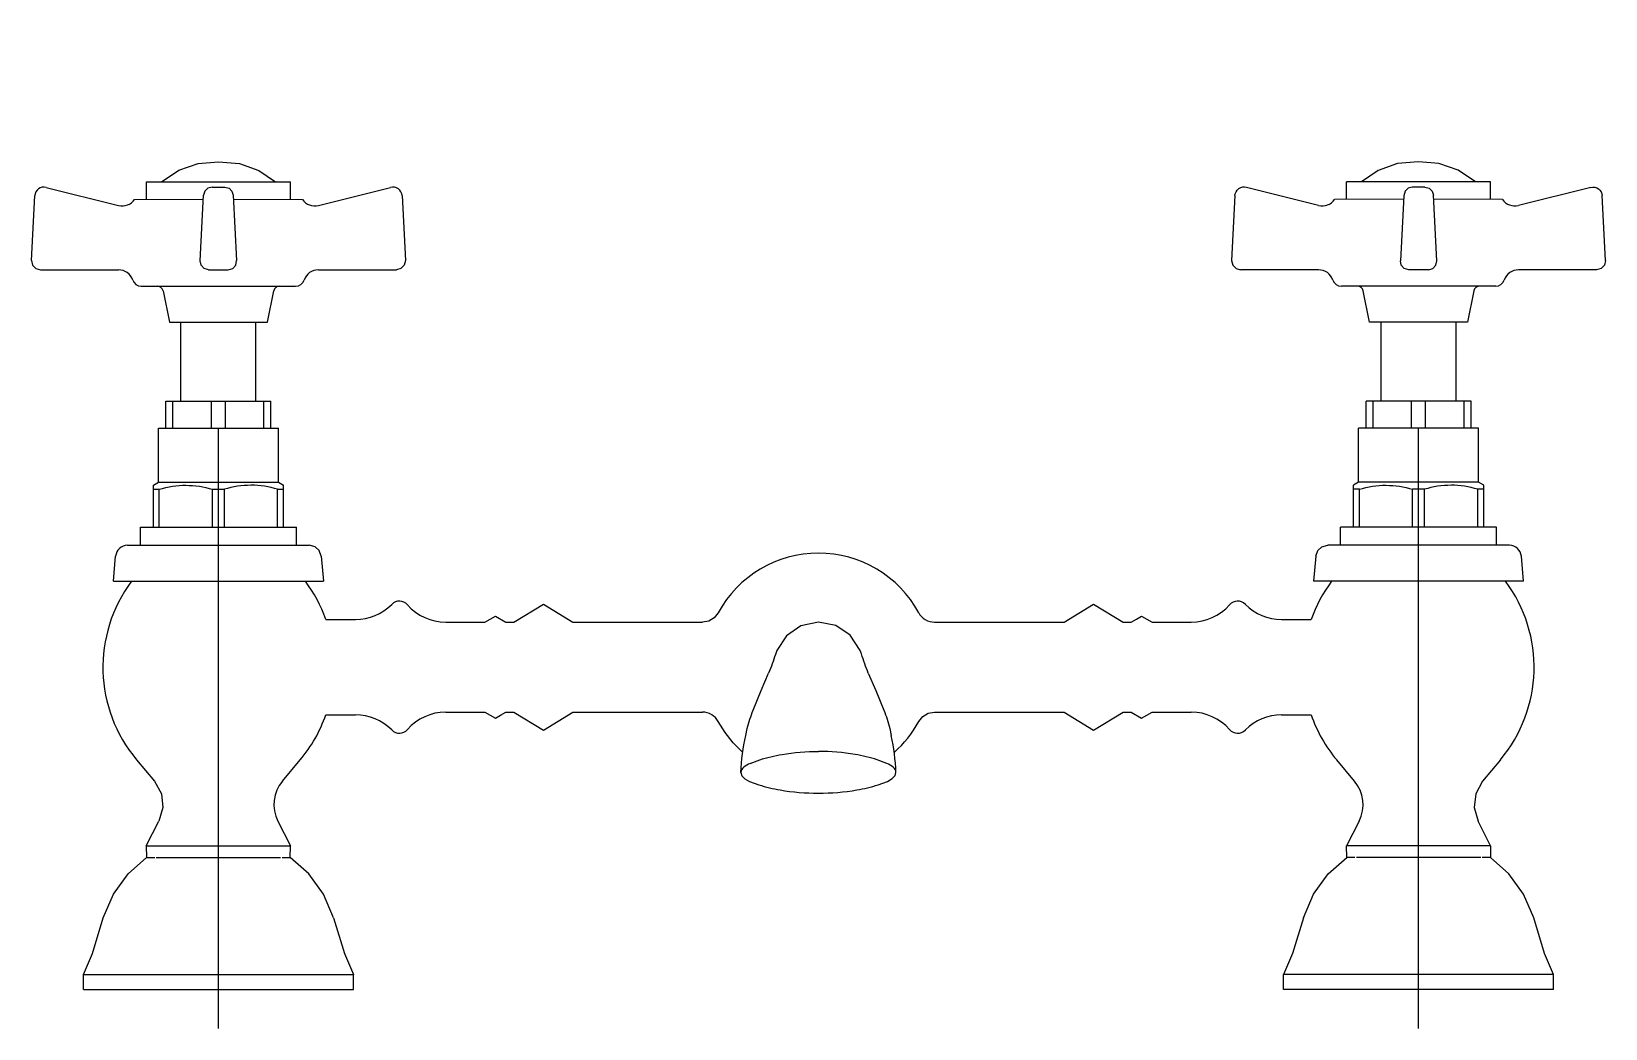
# Model space of a CAD drawing. Extents: x -538.618 to -538.356, y 0.789 to 0.955.
import ezdxf

# ---------------------------------------------------------------- set-up
doc = ezdxf.new("R2010")
doc.units = 0
doc.header["$LTSCALE"] = 0.2
doc.header["$MEASUREMENT"] = 0
doc.linetypes.add('AXES', pattern=[0.54, 0.3, -0.08, 0.08, -0.08])
doc.linetypes.add('CONTINU', pattern=[0])
doc.layers.get('0').update_dxf_attribs({"linetype": 'CONTINUOUS'})
doc.layers.add('DECA_EIXOS', color=5, linetype='AXES')

msp = doc.modelspace()

# ---------------------------------------------------------------- linework, layer by layer
at = {"linetype": 'CONTINU'}
for points in [[(-538.59623, 0.93004), (-538.5933, 0.93198), (-538.59007, 0.93309), (-538.58671, 0.93335)], [(-538.58671, 0.93335), (-538.58321, 0.93306), (-538.57999, 0.93192), (-538.5772, 0.93004)], [(-538.38671, 0.93335), (-538.39021, 0.93306), (-538.39343, 0.93192), (-538.39623, 0.93004)], [(-538.3772, 0.93004), (-538.38012, 0.93198), (-538.38335, 0.93309), (-538.38671, 0.93335)], [(-538.61545, 0.92909), (-538.60338, 0.92608)], [(-538.59871, 0.93004), (-538.57471, 0.93004)], [(-538.59871, 0.9271), (-538.59871, 0.93004)], [(-538.58778, 0.92913), (-538.58847, 0.92895), (-538.58897, 0.92848), (-538.58918, 0.92779)], [(-538.58778, 0.92913), (-538.58564, 0.92913)], [(-538.58564, 0.92913), (-538.58495, 0.92895), (-538.58446, 0.92848), (-538.58424, 0.92779)], [(-538.57471, 0.9271), (-538.57471, 0.93004)], [(-538.57005, 0.92608), (-538.55803, 0.92908)], [(-538.40337, 0.92608), (-538.4154, 0.92908)], [(-538.37471, 0.93004), (-538.39871, 0.93004)], [(-538.39871, 0.9271), (-538.39871, 0.93004)], [(-538.38778, 0.92913), (-538.38847, 0.92895), (-538.38897, 0.92848), (-538.38919, 0.92771)], [(-538.38564, 0.92913), (-538.38778, 0.92913)], [(-538.38564, 0.92913), (-538.38495, 0.92895), (-538.38446, 0.92848), (-538.38424, 0.92779)], [(-538.37471, 0.9271), (-538.37471, 0.93004)], [(-538.35798, 0.92909), (-538.37005, 0.92608)], [(-538.61787, 0.91693), (-538.61731, 0.92772)], [(-538.6007, 0.92709), (-538.58922, 0.92714)], [(-538.58975, 0.91683), (-538.58918, 0.92779)], [(-538.58424, 0.92779), (-538.58368, 0.91693)], [(-538.58421, 0.92714), (-538.57273, 0.92709)], [(-538.55612, 0.92772), (-538.55556, 0.91693)], [(-538.41731, 0.92772), (-538.41787, 0.91693)], [(-538.38922, 0.92714), (-538.4007, 0.92709)], [(-538.38919, 0.92771), (-538.38975, 0.91683)], [(-538.38368, 0.91683), (-538.38424, 0.92779)], [(-538.37273, 0.92709), (-538.38421, 0.92714)], [(-538.35556, 0.91693), (-538.35612, 0.92772)], [(-538.61787, 0.91693), (-538.61768, 0.91612), (-538.61713, 0.91556), (-538.61637, 0.91535)], [(-538.58835, 0.91535), (-538.58909, 0.91557), (-538.58959, 0.91611), (-538.58975, 0.91683)], [(-538.58508, 0.91535), (-538.58433, 0.91557), (-538.58383, 0.91611), (-538.58368, 0.91693)], [(-538.55556, 0.91693), (-538.55574, 0.91612), (-538.5563, 0.91556), (-538.55705, 0.91535)], [(-538.41787, 0.91693), (-538.41768, 0.91612), (-538.41713, 0.91556), (-538.41636, 0.91535)], [(-538.38835, 0.91535), (-538.38909, 0.91557), (-538.38959, 0.91611), (-538.38975, 0.91683)], [(-538.38508, 0.91535), (-538.38433, 0.91557), (-538.38383, 0.91611), (-538.38368, 0.91683)], [(-538.35556, 0.91693), (-538.35574, 0.91612), (-538.3563, 0.91556), (-538.35705, 0.91535)], [(-538.61637, 0.91535), (-538.60337, 0.91535)], [(-538.58835, 0.91535), (-538.58508, 0.91535)], [(-538.57006, 0.91535), (-538.55705, 0.91535)], [(-538.40337, 0.91535), (-538.41636, 0.91535)], [(-538.38508, 0.91535), (-538.38835, 0.91535)], [(-538.35705, 0.91535), (-538.37005, 0.91535)], [(-538.59958, 0.91264), (-538.57385, 0.91264)], [(-538.59594, 0.91184), (-538.59487, 0.90664)], [(-538.57855, 0.90664), (-538.57749, 0.91184)], [(-538.37385, 0.91264), (-538.39958, 0.91264)], [(-538.39487, 0.90664), (-538.39594, 0.91184)], [(-538.37749, 0.91184), (-538.37855, 0.90664)], [(-538.59487, 0.90664), (-538.57855, 0.90664)], [(-538.59296, 0.89344), (-538.59296, 0.90664)], [(-538.58046, 0.89344), (-538.58046, 0.90664)], [(-538.37855, 0.90664), (-538.39487, 0.90664)], [(-538.39296, 0.89344), (-538.39296, 0.90664)], [(-538.38046, 0.89344), (-538.38046, 0.90664)], [(-538.59546, 0.89344), (-538.57796, 0.89344)], [(-538.59546, 0.88894), (-538.59546, 0.89344)], [(-538.59429, 0.88894), (-538.59429, 0.89344)], [(-538.59296, 0.89344), (-538.59247, 0.89344)], [(-538.58788, 0.88894), (-538.58788, 0.89344)], [(-538.58554, 0.88894), (-538.58554, 0.89344)], [(-538.57913, 0.88894), (-538.57913, 0.89344)], [(-538.57796, 0.88894), (-538.57796, 0.89344)], [(-538.37796, 0.89344), (-538.39546, 0.89344)], [(-538.39546, 0.88894), (-538.39546, 0.89344)], [(-538.39429, 0.88894), (-538.39429, 0.89344)], [(-538.38788, 0.88894), (-538.38788, 0.89344)], [(-538.38554, 0.88894), (-538.38554, 0.89344)], [(-538.38046, 0.89344), (-538.38095, 0.89344)], [(-538.37913, 0.88894), (-538.37913, 0.89344)], [(-538.37796, 0.88894), (-538.37796, 0.89344)], [(-538.59671, 0.88894), (-538.57671, 0.88894)], [(-538.59671, 0.87994), (-538.59671, 0.88894)], [(-538.57671, 0.87994), (-538.57671, 0.88894)], [(-538.37671, 0.88894), (-538.39671, 0.88894)], [(-538.39671, 0.87994), (-538.39671, 0.88894)], [(-538.37671, 0.87994), (-538.37671, 0.88894)], [(-538.59756, 0.87945), (-538.59671, 0.87994)], [(-538.59756, 0.87244), (-538.59756, 0.87945)], [(-538.59756, 0.87878), (-538.59658, 0.87878)], [(-538.59671, 0.87994), (-538.57671, 0.87994)], [(-538.59658, 0.87244), (-538.59658, 0.87878)], [(-538.5877, 0.87878), (-538.58573, 0.87878)], [(-538.5877, 0.87244), (-538.5877, 0.87878)], [(-538.58573, 0.87244), (-538.58573, 0.87878)], [(-538.57685, 0.87878), (-538.57586, 0.87878)], [(-538.57685, 0.87244), (-538.57685, 0.87878)], [(-538.57671, 0.87994), (-538.57586, 0.87945)], [(-538.57586, 0.87244), (-538.57586, 0.87945)], [(-538.39671, 0.87994), (-538.39756, 0.87945)], [(-538.39756, 0.87244), (-538.39756, 0.87945)], [(-538.39658, 0.87878), (-538.39756, 0.87878)], [(-538.37671, 0.87994), (-538.39671, 0.87994)], [(-538.39658, 0.87244), (-538.39658, 0.87878)], [(-538.38573, 0.87878), (-538.3877, 0.87878)], [(-538.3877, 0.87244), (-538.3877, 0.87878)], [(-538.38573, 0.87244), (-538.38573, 0.87878)], [(-538.37586, 0.87878), (-538.37685, 0.87878)], [(-538.37685, 0.87244), (-538.37685, 0.87878)], [(-538.37586, 0.87945), (-538.37671, 0.87994)], [(-538.37586, 0.87244), (-538.37586, 0.87945)], [(-538.59971, 0.87244), (-538.57371, 0.87244)], [(-538.59971, 0.86944), (-538.59971, 0.87244)], [(-538.57371, 0.86944), (-538.57371, 0.87244)], [(-538.37371, 0.87244), (-538.39971, 0.87244)], [(-538.39971, 0.86944), (-538.39971, 0.87244)], [(-538.37371, 0.86944), (-538.37371, 0.87244)], [(-538.60186, 0.86944), (-538.57157, 0.86944)], [(-538.56958, 0.86761), (-538.56991, 0.86855), (-538.57062, 0.86919), (-538.57157, 0.86944)], [(-538.40385, 0.86761), (-538.40352, 0.86855), (-538.40281, 0.86919), (-538.40186, 0.86944)], [(-538.37157, 0.86944), (-538.40186, 0.86944)], [(-538.60421, 0.86344), (-538.60385, 0.86761)], [(-538.56958, 0.86761), (-538.56921, 0.86344)], [(-538.40385, 0.86761), (-538.40421, 0.86344)], [(-538.36921, 0.86344), (-538.36958, 0.86761)], [(-538.60421, 0.86344), (-538.56921, 0.86344)], [(-538.36921, 0.86344), (-538.40421, 0.86344)], [(-538.53746, 0.85663), (-538.53256, 0.85963)], [(-538.53256, 0.85963), (-538.52766, 0.85663)], [(-538.50341, 0.8582), (-538.5041, 0.85735), (-538.50501, 0.85681), (-538.50605, 0.85663)], [(-538.44576, 0.85663), (-538.44086, 0.85963)], [(-538.44086, 0.85963), (-538.43596, 0.85663)], [(-538.56883, 0.8571), (-538.56388, 0.85708)], [(-538.54883, 0.85663), (-538.5423, 0.85663)], [(-538.5423, 0.85663), (-538.54143, 0.85713)], [(-538.54143, 0.85713), (-538.54056, 0.85763)], [(-538.54056, 0.85763), (-538.53883, 0.85663)], [(-538.53883, 0.85663), (-538.53746, 0.85663)], [(-538.52766, 0.85663), (-538.50605, 0.85663)], [(-538.48671, 0.85663), (-538.48966, 0.85602), (-538.49207, 0.85437), (-538.49367, 0.85193)], [(-538.49075, 0.85528), (-538.49039, 0.85552)], [(-538.47975, 0.85193), (-538.48142, 0.85444), (-538.48385, 0.85606), (-538.48671, 0.85663)], [(-538.46738, 0.85663), (-538.44576, 0.85663)], [(-538.43596, 0.85663), (-538.4346, 0.85663)], [(-538.4346, 0.85663), (-538.43373, 0.85713)], [(-538.43373, 0.85713), (-538.43286, 0.85763)], [(-538.43286, 0.85763), (-538.43113, 0.85663)], [(-538.43113, 0.85663), (-538.4246, 0.85663)], [(-538.40955, 0.85708), (-538.4046, 0.85708)], [(-538.49626, 0.84524), (-538.49502, 0.84812)], [(-538.47841, 0.84812), (-538.47716, 0.84524)], [(-538.4976, 0.84196), (-538.49626, 0.84524)], [(-538.47716, 0.84524), (-538.47582, 0.84196)], [(-538.56881, 0.84118), (-538.56388, 0.84118)], [(-538.54883, 0.84163), (-538.5423, 0.84163)], [(-538.5423, 0.84163), (-538.54056, 0.84063)], [(-538.54056, 0.84063), (-538.5397, 0.84113)], [(-538.5397, 0.84113), (-538.53883, 0.84163)], [(-538.53883, 0.84163), (-538.53746, 0.84163)], [(-538.53746, 0.84163), (-538.53256, 0.83863)], [(-538.53256, 0.83863), (-538.52766, 0.84163)], [(-538.52766, 0.84163), (-538.50605, 0.84163)], [(-538.49934, 0.83493), (-538.50091, 0.8365), (-538.50227, 0.83822), (-538.50341, 0.84006)], [(-538.47002, 0.84006), (-538.46933, 0.84091), (-538.46842, 0.84144), (-538.46738, 0.84163)], [(-538.46738, 0.84163), (-538.44576, 0.84163)], [(-538.44576, 0.84163), (-538.44086, 0.83863)], [(-538.44086, 0.83863), (-538.43596, 0.84163)], [(-538.43596, 0.84163), (-538.4346, 0.84163)], [(-538.4346, 0.84163), (-538.43286, 0.84063)], [(-538.43286, 0.84063), (-538.432, 0.84113)], [(-538.432, 0.84113), (-538.43113, 0.84163)], [(-538.43113, 0.84163), (-538.4246, 0.84163)], [(-538.40954, 0.84118), (-538.40462, 0.84118)], [(-538.49885, 0.83773), (-538.49858, 0.83891)], [(-538.47484, 0.83891), (-538.47458, 0.83773)], [(-538.60035, 0.83368), (-538.59739, 0.83015)], [(-538.57604, 0.83015), (-538.57308, 0.83368)], [(-538.49963, 0.83159), (-538.49947, 0.83104), (-538.49898, 0.83053), (-538.4982, 0.83009)], [(-538.47523, 0.83009), (-538.47442, 0.83055), (-538.47395, 0.83106), (-538.4738, 0.83159)], [(-538.39739, 0.83015), (-538.40035, 0.83368)], [(-538.37308, 0.83368), (-538.37604, 0.83015)], [(-538.59739, 0.83015), (-538.59623, 0.82803), (-538.59599, 0.82572), (-538.59663, 0.82347)], [(-538.37604, 0.83015), (-538.37719, 0.82803), (-538.37744, 0.82572), (-538.3768, 0.82347)], [(-538.59873, 0.81934), (-538.59663, 0.82347)], [(-538.5768, 0.82347), (-538.5747, 0.81934)], [(-538.39663, 0.82347), (-538.39873, 0.81934)], [(-538.3747, 0.81934), (-538.3768, 0.82347)], [(-538.59873, 0.81934), (-538.5747, 0.81934)], [(-538.59873, 0.81934), (-538.59871, 0.81743)], [(-538.57475, 0.81743), (-538.5747, 0.81934)], [(-538.3747, 0.81934), (-538.39873, 0.81934)], [(-538.39868, 0.81743), (-538.39873, 0.81934)], [(-538.3747, 0.81934), (-538.37471, 0.81743)], [(-538.6059, 0.80735), (-538.60421, 0.81129), (-538.60177, 0.81467), (-538.59871, 0.81743)], [(-538.59871, 0.81743), (-538.59827, 0.81743)], [(-538.59827, 0.81743), (-538.59733, 0.81743)], [(-538.59707, 0.81743), (-538.57635, 0.81743)], [(-538.5761, 0.81743), (-538.57506, 0.81743)], [(-538.57506, 0.81743), (-538.57475, 0.81743)], [(-538.56752, 0.80735), (-538.56922, 0.81129), (-538.57166, 0.81467), (-538.57475, 0.81743)], [(-538.4059, 0.80735), (-538.40421, 0.81129), (-538.40177, 0.81467), (-538.39868, 0.81743)], [(-538.39827, 0.81743), (-538.39868, 0.81743)], [(-538.39733, 0.81743), (-538.39827, 0.81743)], [(-538.37635, 0.81743), (-538.39707, 0.81743)], [(-538.37516, 0.81743), (-538.3761, 0.81743)], [(-538.37471, 0.81743), (-538.37516, 0.81743)], [(-538.36752, 0.80735), (-538.36922, 0.81129), (-538.37166, 0.81467), (-538.37471, 0.81743)], [(-538.60771, 0.80143), (-538.6059, 0.80735)], [(-538.56752, 0.80735), (-538.56571, 0.80143)], [(-538.4059, 0.80735), (-538.40771, 0.80143)], [(-538.36571, 0.80143), (-538.36752, 0.80735)], [(-538.60921, 0.79793), (-538.60771, 0.80143)], [(-538.56571, 0.80143), (-538.56421, 0.79793)], [(-538.40771, 0.80143), (-538.40921, 0.79793)], [(-538.36421, 0.79793), (-538.36571, 0.80143)], [(-538.60921, 0.79793), (-538.56421, 0.79793)], [(-538.60921, 0.79543), (-538.60921, 0.79793)], [(-538.56421, 0.79543), (-538.56421, 0.79793)], [(-538.36421, 0.79793), (-538.40921, 0.79793)], [(-538.40921, 0.79543), (-538.40921, 0.79793)], [(-538.36421, 0.79543), (-538.36421, 0.79793)], [(-538.60921, 0.79543), (-538.56421, 0.79543)], [(-538.36421, 0.79543), (-538.40921, 0.79543)]]:
    msp.add_lwpolyline(points, dxfattribs=at)
for points in [[(-538.6167, 0.92884, 0.224441), (-538.61731, 0.92772)], [(-538.61545, 0.92909, 0.221983), (-538.6167, 0.92884)], [(-538.55672, 0.92884, 0.232233), (-538.55803, 0.92908)], [(-538.55612, 0.92772, 0.227932), (-538.55672, 0.92884)], [(-538.41731, 0.92772, -0.228219), (-538.4167, 0.92884)], [(-538.4154, 0.92908, 0.232215), (-538.4167, 0.92884)], [(-538.35798, 0.92909, -0.221983), (-538.35672, 0.92884)], [(-538.35672, 0.92884, -0.224764), (-538.35612, 0.92772)], [(-538.60338, 0.92608, 0.314519), (-538.6007, 0.92709)], [(-538.57273, 0.92709, 0.314132), (-538.57005, 0.92608)], [(-538.40337, 0.92608, 0.314143), (-538.4007, 0.92709)], [(-538.37273, 0.92709, 0.314456), (-538.37005, 0.92608)], [(-538.601, 0.91365, 0.322557), (-538.60337, 0.91535)], [(-538.601, 0.91365, 0.321257), (-538.59958, 0.91264)], [(-538.57385, 0.91264, 0.321257), (-538.57243, 0.91365)], [(-538.57006, 0.91535, 0.321975), (-538.57243, 0.91365)], [(-538.401, 0.91365, 0.321818), (-538.40337, 0.91535)], [(-538.401, 0.91365, 0.321277), (-538.39958, 0.91264)], [(-538.37385, 0.91264, 0.321277), (-538.37243, 0.91365)], [(-538.37005, 0.91535, 0.322204), (-538.37243, 0.91365)], [(-538.59594, 0.91184, 0.356321), (-538.59692, 0.91264)], [(-538.57651, 0.91264, 0.356323), (-538.57749, 0.91184)], [(-538.39594, 0.91184, 0.356291), (-538.39692, 0.91264)], [(-538.37651, 0.91264, 0.35629), (-538.37749, 0.91184)], [(-538.59658, 0.87878, -0.070931), (-538.59214, 0.87945, -0.069977), (-538.5877, 0.87878)], [(-538.57685, 0.87878, 0.070928), (-538.58129, 0.87945, 0.069975), (-538.58573, 0.87878)], [(-538.39658, 0.87878, -0.070927), (-538.39214, 0.87945, -0.069974), (-538.3877, 0.87878)], [(-538.37685, 0.87878, 0.07093), (-538.38129, 0.87945, 0.069976), (-538.38573, 0.87878)], [(-538.60186, 0.86944, 0.388858), (-538.60385, 0.86761)], [(-538.36958, 0.86761, 0.388875), (-538.37157, 0.86944)], [(-538.47002, 0.8582, 0.594846), (-538.50341, 0.8582)], [(-538.60121, 0.86344, 0.347603), (-538.60035, 0.83368)], [(-538.56883, 0.8571, 0.075249), (-538.57221, 0.86344)], [(-538.40121, 0.86344, 0.075451), (-538.4046, 0.85708)], [(-538.37308, 0.83368, 0.347603), (-538.37221, 0.86344)], [(-538.56388, 0.85708, 0.200093), (-538.55784, 0.8596)], [(-538.55521, 0.85952, 0.434532), (-538.55784, 0.8596)], [(-538.55521, 0.85952, 0.215682), (-538.54883, 0.85663)], [(-538.47002, 0.8582, 0.275488), (-538.46738, 0.85663)], [(-538.4246, 0.85663, 0.215683), (-538.41822, 0.85952)], [(-538.41558, 0.8596, 0.434535), (-538.41822, 0.85952)], [(-538.41558, 0.8596, 0.200097), (-538.40955, 0.85708)], [(-538.4939, 0.85126, -0.023687), (-538.49502, 0.84812)], [(-538.49367, 0.85193, 0.023504), (-538.4939, 0.85126)], [(-538.47954, 0.85133, 0.023501), (-538.47975, 0.85193)], [(-538.47841, 0.84812, -0.024197), (-538.47954, 0.85133)], [(-538.57308, 0.83368, 0.090662), (-538.56881, 0.84118)], [(-538.55784, 0.83866, 0.200099), (-538.56388, 0.84118)], [(-538.54883, 0.84163, 0.215683), (-538.55521, 0.83874)], [(-538.50341, 0.84006, 0.274976), (-538.50605, 0.84163)], [(-538.49858, 0.83891, -0.031904), (-538.4976, 0.84196)], [(-538.47582, 0.84196, -0.031904), (-538.47484, 0.83891)], [(-538.47409, 0.83493, 0.086873), (-538.47002, 0.84006)], [(-538.41822, 0.83874, 0.215682), (-538.4246, 0.84163)], [(-538.40954, 0.84118, 0.200218), (-538.41558, 0.83866)], [(-538.40462, 0.84118, 0.090662), (-538.40035, 0.83368)], [(-538.55784, 0.83866, 0.435643), (-538.55521, 0.83874)], [(-538.49963, 0.83159, -0.043423), (-538.49885, 0.83773)], [(-538.4738, 0.83159, 0.043418), (-538.47458, 0.83773)], [(-538.41822, 0.83874, 0.434535), (-538.41558, 0.83866)], [(-538.49811, 0.83309), (-538.49651, 0.83369, -0.035747), (-538.49279, 0.83459, -0.041824), (-538.48671, 0.8351)], [(-538.47532, 0.83309), (-538.47692, 0.83369, 0.035728), (-538.48063, 0.83459, 0.041835), (-538.48671, 0.8351)], [(-538.49811, 0.83309, 0.084614), (-538.4992, 0.83242, 0.206674), (-538.49963, 0.83159)], [(-538.4738, 0.83159, 0.206677), (-538.47423, 0.83242, 0.084621), (-538.47532, 0.83309)], [(-538.57604, 0.83015, 0.300964), (-538.5768, 0.82347)], [(-538.4982, 0.83009), (-538.49667, 0.82952, 0.035215), (-538.49311, 0.82866, 0.04312), (-538.48672, 0.82813)], [(-538.48672, 0.82813, 0.043187), (-538.48032, 0.82866, 0.035216), (-538.47676, 0.82952), (-538.47523, 0.83009)], [(-538.39663, 0.82347, 0.300965), (-538.39739, 0.83015)]]:
    msp.add_lwpolyline(points, format="xyb", dxfattribs=at)
at = {"layer": 'DECA_EIXOS'}
for points in [[(-538.58671, 0.7889), (-538.58671, 0.95508)], [(-538.38671, 0.7889), (-538.38671, 0.95356)]]:
    msp.add_lwpolyline(points, dxfattribs=at)

doc.saveas('drawing.dxf')
